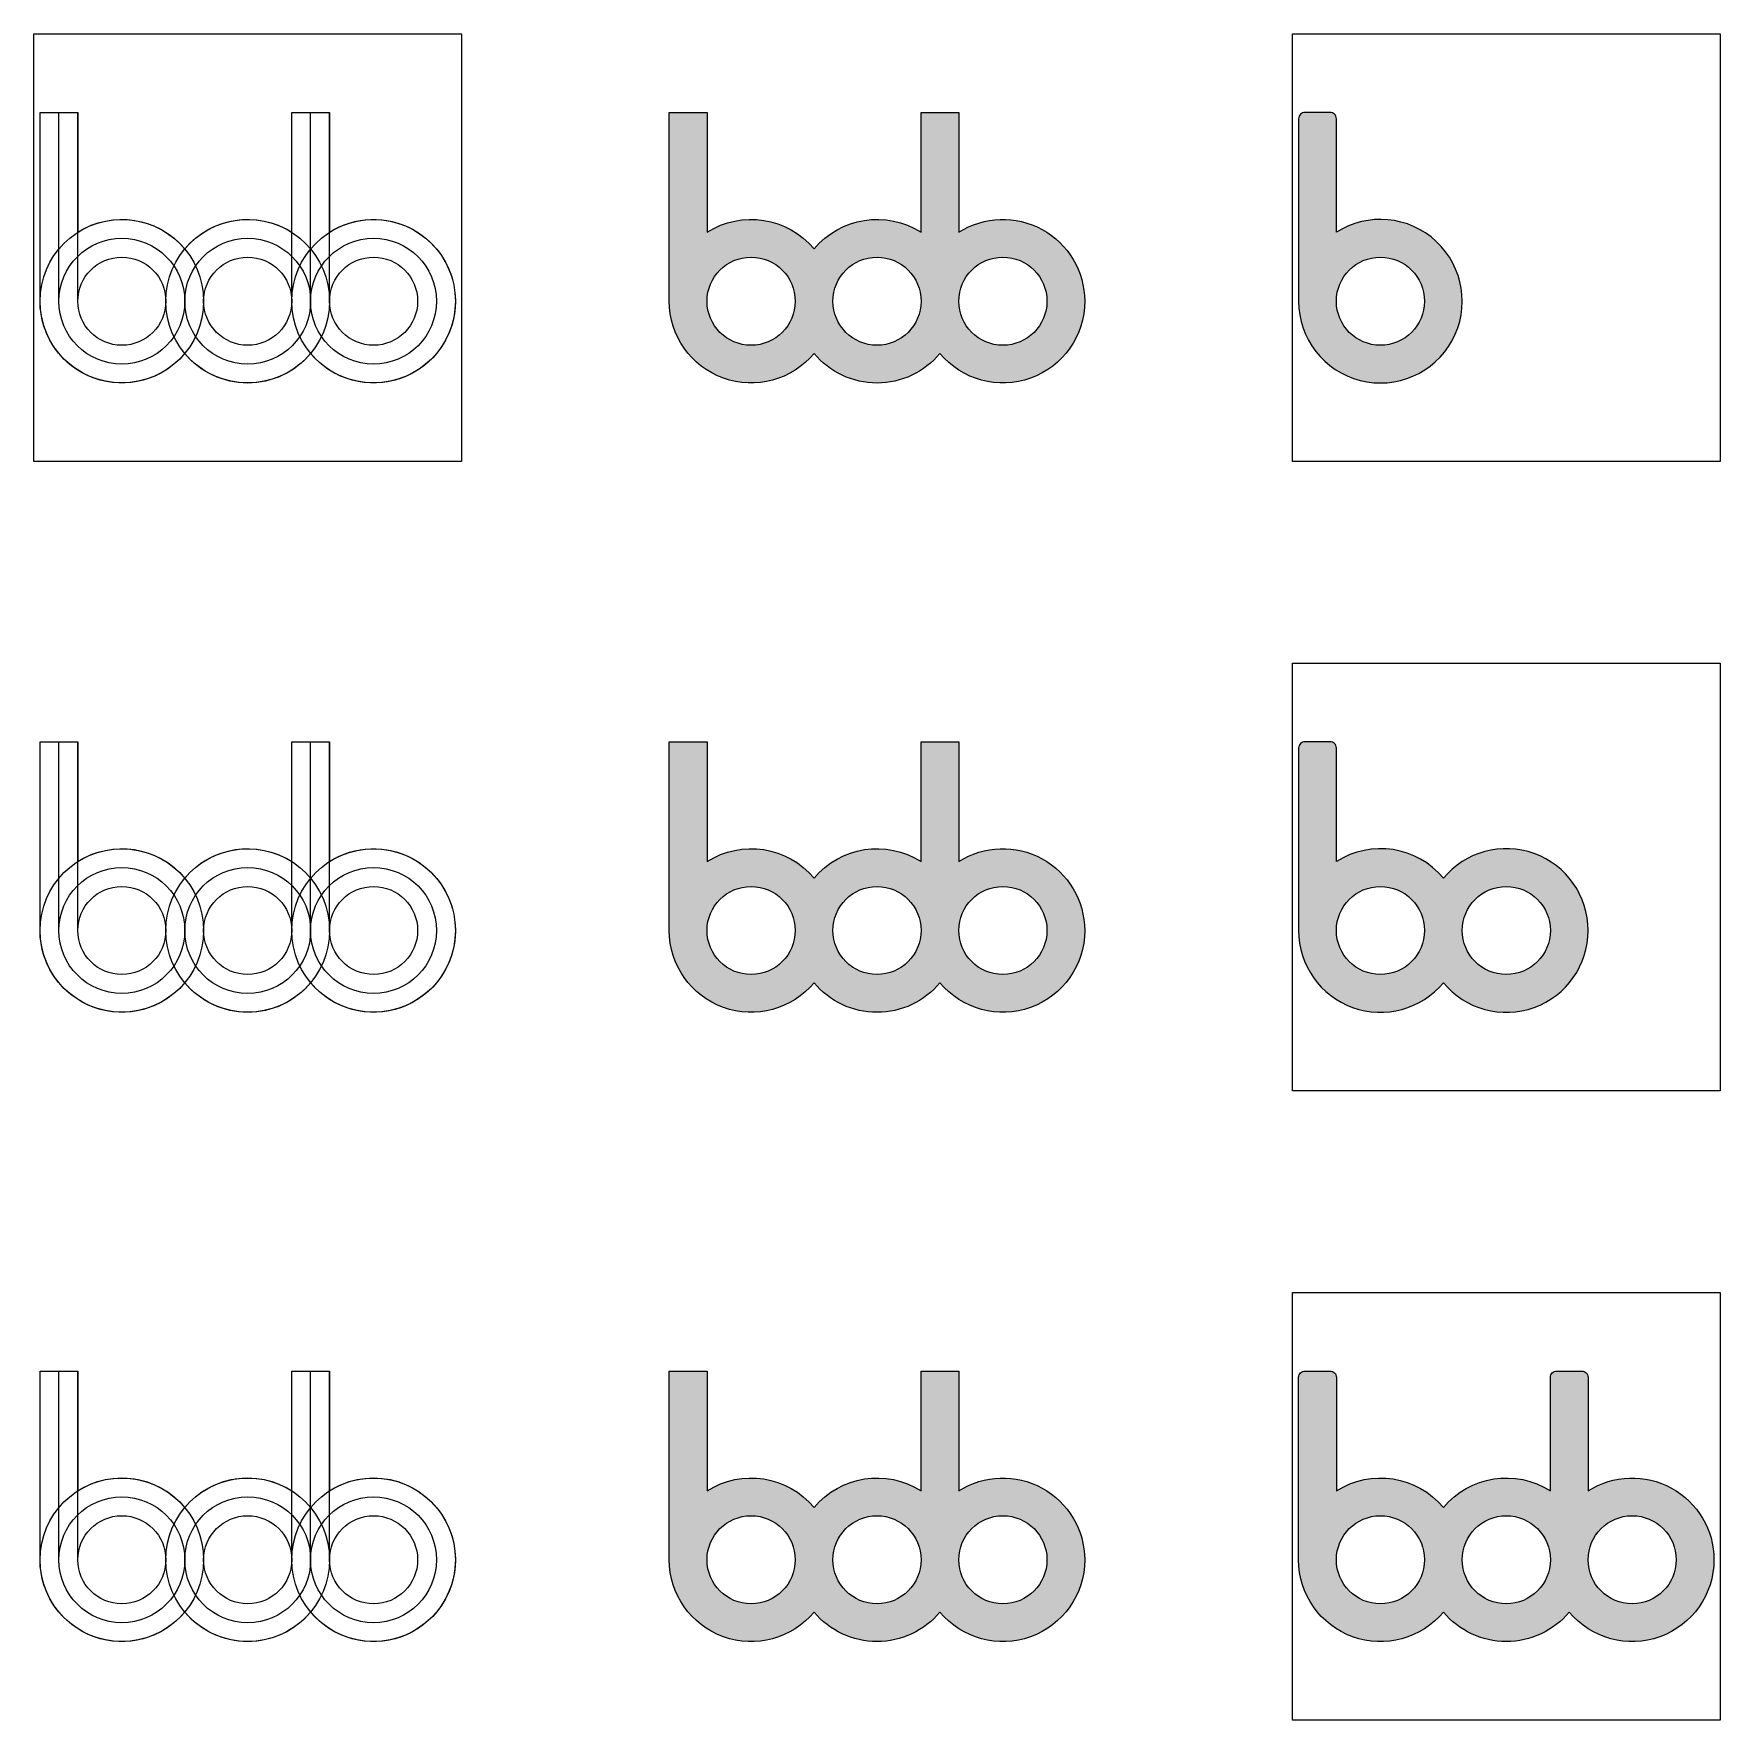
# Model space of a CAD drawing. Header units: inches. Extents: x -4 to 264, y -226 to 42.
import ezdxf

# ---------------------------------------------------------------- set-up
doc = ezdxf.new("R2010")
doc.units = ezdxf.units.IN
doc.header["$MEASUREMENT"] = 0

msp = doc.modelspace()

# ---------------------------------------------------------------- hatches: boundary and pattern name
h = msp.add_hatch(color=256)
h.dxf.hatch_style = 1
h.paths.add_polyline_path([(143, 10.95), (143, 30), (137, 30), (137, 10.95, 0.378187), (120, 8.31, 0.378187), (103, 10.95), (103, 30), (97, 30), (97, 0, 0.702062), (120, -8.31, 0.469338), (140, -8.31, 0.702062), (163, 0, 0.592453)])
h.paths.add_polyline_path([(137, 0, -1), (123, 0, -1)], flags=16)
h.paths.add_polyline_path([(157, 0, -1), (143, 0, -1)], flags=16)
h.paths.add_polyline_path([(117, 0, -1), (103, 0, -1)], flags=16)
at = {"true_color": 0x2776bb}
h = msp.add_hatch(color=152, dxfattribs=at)
h.dxf.hatch_style = 1
h.paths.add_polyline_path([(203, 10.95), (203, 29, 0.414214), (202, 30), (198, 30, 0.414214), (197, 29), (197, 0, 3.907408)])
h.paths.add_polyline_path([(203, 0, -1), (217, 0, -1)], flags=16)
h = msp.add_hatch(color=256)
h.dxf.hatch_style = 1
h.paths.add_polyline_path([(137, -89.05, 0.378187), (120, -91.69, 0.378187), (103, -89.05), (103, -70), (97, -70), (97, -100, 0.702062), (120, -108.31, 0.469338), (140, -108.31, 0.702062), (163, -100, 0.592453), (143, -89.05), (143, -70), (137, -70)])
h.paths.add_polyline_path([(137, -100, -1), (123, -100, -1)], flags=16)
h.paths.add_polyline_path([(157, -100, -1), (143, -100, -1)], flags=16)
h.paths.add_polyline_path([(117, -100, -1), (103, -100, -1)], flags=16)
h = msp.add_hatch(color=152, dxfattribs=at)
h.dxf.hatch_style = 1
h.paths.add_polyline_path([(220, -91.69, 0.378187), (203, -89.05), (203, -71, 0.414214), (202, -70), (198, -70, 0.414214), (197, -71), (197, -100, 0.702062), (220, -108.31, 2.768875)])
h.paths.add_polyline_path([(237, -100, -1), (223, -100, -1)], flags=16)
h.paths.add_polyline_path([(217, -100, -1), (203, -100, -1)], flags=16)
h = msp.add_hatch(color=256)
h.dxf.hatch_style = 1
h.paths.add_polyline_path([(137, -189.05, 0.378187), (120, -191.69, 0.378187), (103, -189.05), (103, -170), (97, -170), (97, -200, 0.702062), (120, -208.31, 0.469338), (140, -208.31, 0.702062), (163, -200, 0.592453), (143, -189.05), (143, -170), (137, -170)])
h.paths.add_polyline_path([(137, -200, -1), (123, -200, -1)], flags=16)
h.paths.add_polyline_path([(157, -200, -1), (143, -200, -1)], flags=16)
h.paths.add_polyline_path([(117, -200, -1), (103, -200, -1)], flags=16)
h = msp.add_hatch(color=152, dxfattribs=at)
h.dxf.hatch_style = 1
h.paths.add_polyline_path([(243, -189.05), (243, -171, 0.414214), (242, -170), (238, -170, 0.414214), (237, -171), (237, -189.05, 0.378187), (220, -191.69, 0.378187), (203, -189.05), (203, -171, 0.414214), (202, -170), (198, -170, 0.414214), (197, -171), (197, -200, 0.702062), (220, -208.31, 0.469338), (240, -208.31, 0.702062), (263, -200, 0.592453)])
h.paths.add_polyline_path([(257, -200, -1), (243, -200, -1)], flags=16)
h.paths.add_polyline_path([(237, -200, -1), (223, -200, -1)], flags=16)
h.paths.add_polyline_path([(217, -200, -1), (203, -200, -1)], flags=16)

# ---------------------------------------------------------------- linework, layer by layer
for p, q in [((-3, 0), (-3, 30)), ((-3, 30), (3, 30)), ((0, 0), (0, 30)), ((3, 0), (3, 30)), ((37, 0), (37, 30)), ((37, 30), (43, 30)), ((40, 0), (40, 30)), ((43, 0), (43, 30)), ((-3, -100), (-3, -70)), ((-3, -70), (3, -70)), ((0, -100), (0, -70)), ((3, -100), (3, -70)), ((37, -100), (37, -70)), ((37, -70), (43, -70)), ((40, -100), (40, -70)), ((43, -100), (43, -70)), ((-3, -200), (-3, -170)), ((-3, -170), (3, -170)), ((0, -200), (0, -170)), ((3, -200), (3, -170)), ((37, -200), (37, -170)), ((37, -170), (43, -170)), ((40, -200), (40, -170)), ((43, -200), (43, -170))]:
    msp.add_line(p, q)
for points in [[(-4, 42.5), (64, 42.5), (64, -25.5), (-4, -25.5)], [(196, 42.5), (264, 42.5), (264, -25.5), (196, -25.5)], [(196, -57.5), (264, -57.5), (264, -125.5), (196, -125.5)], [(196, -157.5), (264, -157.5), (264, -225.5), (196, -225.5)]]:
    msp.add_lwpolyline(points, close=True)
for points in [[(-3, 30), (3, 30), (3, 10.95, -0.378187), (20, 8.31, -0.378187), (37, 10.95), (37, 30), (43, 30), (43, 10.95, -0.592453), (63, 0, -0.702062), (40, -8.31, -0.469338), (20, -8.31, -0.702062), (-3, 0), (-3, 30)], [(97, 30), (103, 30), (103, 10.95, -0.378187), (120, 8.31, -0.378187), (137, 10.95), (137, 30), (143, 30), (143, 10.95, -0.592453), (163, 0, -0.702062), (140, -8.31, -0.469338), (120, -8.31, -0.702062), (97, 0), (97, 30)], [(-3, -70), (3, -70), (3, -89.05, -0.378187), (20, -91.69, -0.378187), (37, -89.05), (37, -70), (43, -70), (43, -89.05, -0.592453), (63, -100, -0.702062), (40, -108.31, -0.469338), (20, -108.31, -0.702062), (-3, -100), (-3, -70)], [(97, -70), (103, -70), (103, -89.05, -0.378187), (120, -91.69, -0.378187), (137, -89.05), (137, -70), (143, -70), (143, -89.05, -0.592453), (163, -100, -0.702062), (140, -108.31, -0.469338), (120, -108.31, -0.702062), (97, -100), (97, -70)], [(0, -100, -1), (20, -100, -1), (40, -100, -1), (60, -100, -1), (40, -100, -1), (20, -100, -1), (0, -100, -1)], [(-3, -170), (3, -170), (3, -189.05, -0.378187), (20, -191.69, -0.378187), (37, -189.05), (37, -170), (43, -170), (43, -189.05, -0.592453), (63, -200, -0.702062), (40, -208.31, -0.469338), (20, -208.31, -0.702062), (-3, -200), (-3, -170)], [(97, -170), (103, -170), (103, -189.05, -0.378187), (120, -191.69, -0.378187), (137, -189.05), (137, -170), (143, -170), (143, -189.05, -0.592453), (163, -200, -0.702062), (140, -208.31, -0.469338), (120, -208.31, -0.702062), (97, -200), (97, -170)], [(0, -200, -1), (20, -200, -1), (40, -200, -1), (60, -200, -1), (40, -200, -1), (20, -200, -1), (0, -200, -1)]]:
    msp.add_lwpolyline(points, format="xyb", close=True)
at = {"color": 152, "true_color": 0x2776bb}
msp.add_lwpolyline([(198, 30, 0.414214), (197, 29), (197, 0, 3.907408), (203, 10.95), (203, 29, 0.414214), (202, 30), (198, 30)], format="xyb", dxfattribs=at)
for points in [[(198, -70, 0.414214), (197, -71), (197, -100, 0.702062), (220, -108.31, 2.768875), (220, -91.69, 0.378187), (203, -89.05), (203, -71, 0.414214), (202, -70)], [(198, -170), (202, -170, -0.414214), (203, -171), (203, -189.05, -0.378187), (220, -191.69, -0.378187), (237, -189.05), (237, -171, -0.414214), (238, -170), (242, -170, -0.414214), (243, -171), (243, -189.05, -0.592453), (263, -200, -0.702062), (240, -208.31, -0.469338), (220, -208.31, -0.702062), (197, -200), (197, -171, -0.414214)]]:
    msp.add_lwpolyline(points, format="xyb", close=True, dxfattribs=at)
for centre, radius in [((10, 0), 13), ((30, 0), 13), ((50, 0), 13), ((10, 0), 10), ((30, 0), 10), ((50, 0), 10), ((10, 0), 7), ((10, 0), 7), ((30, 0), 7), ((30, 0), 7), ((50, 0), 7), ((50, 0), 7), ((110, 0), 7), ((130, 0), 7), ((150, 0), 7), ((10, -100), 13), ((30, -100), 13), ((50, -100), 13), ((10, -100), 10), ((30, -100), 10), ((50, -100), 10), ((10, -100), 7), ((10, -100), 7), ((30, -100), 7), ((30, -100), 7), ((50, -100), 7), ((50, -100), 7), ((110, -100), 7), ((130, -100), 7), ((150, -100), 7), ((10, -200), 13), ((30, -200), 13), ((50, -200), 13), ((10, -200), 10), ((30, -200), 10), ((50, -200), 10), ((10, -200), 7), ((10, -200), 7), ((30, -200), 7), ((30, -200), 7), ((50, -200), 7), ((50, -200), 7), ((110, -200), 7), ((130, -200), 7), ((150, -200), 7)]:
    msp.add_circle(centre, radius)
for centre in [(210, 0), (210, 0), (210, -100), (230, -100), (210, -200), (230, -200), (250, -200)]:
    msp.add_circle(centre, 7, dxfattribs=at)

doc.saveas('drawing.dxf')
